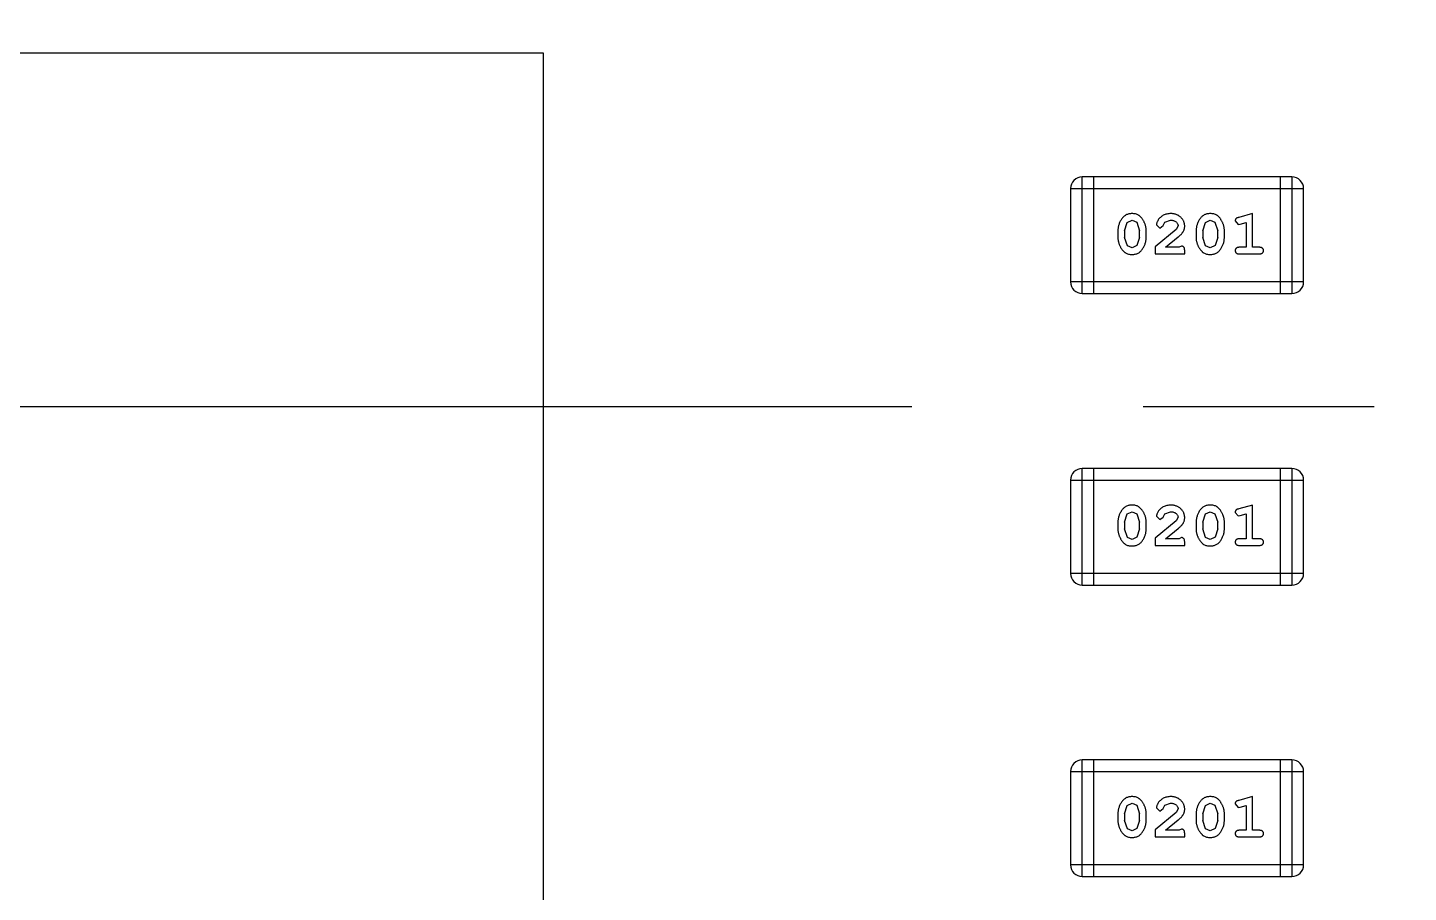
# Model space of a CAD drawing. Header units: inches. Extents: x 398 to 599, y 40 to 151.
# Drawn here: x 557.085 to 560.697, y 91.655 to 93.915 of the extents above; entities that cross this region are included whole.
import ezdxf

# ---------------------------------------------------------------- set-up
doc = ezdxf.new("R2010")
doc.units = ezdxf.units.IN
doc.header["$LTSCALE"] = 1.21
doc.header["$MEASUREMENT"] = 0
doc.linetypes.add('CENTER', pattern=[2, 1.25, -0.25, 0.25, -0.25])
doc.layers.get('0').update_dxf_attribs({"linetype": 'CONTINUOUS'})

msp = doc.modelspace()

# ---------------------------------------------------------------- linework, layer by layer
at = {"color": 7, "linetype": 'Continuous'}
for p, q in [((558.4351, 93.8483), (554.4351, 93.8483)), ((558.4351, 89.8483), (558.4351, 93.8483)), ((559.8439, 93.22), (559.8439, 93.5248)), ((560.3925, 93.5248), (559.8439, 93.5248)), ((559.8743, 93.22), (559.8743, 93.5248)), ((560.362, 93.5248), (560.362, 93.22)), ((560.3925, 93.5248), (560.3925, 93.22)), ((559.8134, 93.4943), (559.8134, 93.2505)), ((559.8134, 93.4943), (560.423, 93.4943)), ((560.423, 93.2505), (560.423, 93.4943)), ((559.9546, 93.3841), (559.9618, 93.4059)), ((559.9618, 93.4059), (559.9742, 93.4117)), ((559.9742, 93.4117), (559.9863, 93.4064)), ((559.9863, 93.4064), (559.9939, 93.3841)), ((560.038, 93.3997), (560.0468, 93.3913)), ((560.0468, 93.3913), (560.0553, 93.3978)), ((560.0553, 93.3978), (560.0602, 93.4063)), ((560.0602, 93.4063), (560.0751, 93.4117)), ((560.0946, 93.3972), (560.0898, 93.3875)), ((560.1591, 93.3841), (560.1663, 93.4059)), ((560.1663, 93.4059), (560.1787, 93.4117)), ((560.1787, 93.4117), (560.1908, 93.4064)), ((560.1908, 93.4064), (560.1984, 93.3841)), ((560.244, 93.41), (560.2519, 93.4007)), ((560.2519, 93.4007), (560.2573, 93.4017)), ((560.2897, 93.429), (560.2531, 93.4191)), ((560.2573, 93.4017), (560.2724, 93.4059)), ((560.2724, 93.4059), (560.2724, 93.3409)), ((560.2897, 93.3409), (560.2897, 93.429)), ((559.9373, 93.3844), (559.9373, 93.3667)), ((559.9546, 93.3841), (559.9546, 93.3669)), ((559.9622, 93.3446), (559.9546, 93.3669)), ((559.9939, 93.3669), (559.9867, 93.3452)), ((559.9939, 93.3669), (559.9939, 93.3841)), ((560.0112, 93.3667), (560.0112, 93.3844)), ((560.0898, 93.3875), (560.0348, 93.3425)), ((560.0615, 93.3409), (560.0951, 93.368)), ((560.1418, 93.3844), (560.1418, 93.3667)), ((560.1591, 93.3841), (560.1591, 93.3669)), ((560.1667, 93.3446), (560.1591, 93.3669)), ((560.1984, 93.3669), (560.1912, 93.3452)), ((560.1984, 93.3669), (560.1984, 93.3841)), ((560.2157, 93.3667), (560.2157, 93.3844)), ((559.9744, 93.3393), (559.9622, 93.3446)), ((559.9867, 93.3452), (559.9744, 93.3393)), ((560.0348, 93.3425), (560.0348, 93.3236)), ((560.0348, 93.3236), (560.1119, 93.3236)), ((560.0977, 93.3409), (560.0615, 93.3409)), ((560.1032, 93.3441), (560.0977, 93.3409)), ((560.1119, 93.3236), (560.1119, 93.3315)), ((560.1789, 93.3393), (560.1667, 93.3446)), ((560.1912, 93.3452), (560.1789, 93.3393)), ((560.2724, 93.3409), (560.255, 93.3409)), ((560.255, 93.3236), (560.307, 93.3236)), ((560.307, 93.3409), (560.2897, 93.3409)), ((560.423, 93.2505), (559.8134, 93.2505)), ((559.8439, 93.22), (560.3925, 93.22)), ((559.8439, 92.458), (559.8439, 92.7628)), ((560.3925, 92.7628), (559.8439, 92.7628)), ((559.8743, 92.458), (559.8743, 92.7628)), ((560.362, 92.7628), (560.362, 92.458)), ((560.3925, 92.7628), (560.3925, 92.458)), ((559.8134, 92.7323), (559.8134, 92.4885)), ((559.8134, 92.7323), (560.423, 92.7323)), ((560.423, 92.4885), (560.423, 92.7323)), ((559.9546, 92.6221), (559.9618, 92.6439)), ((559.9618, 92.6439), (559.9742, 92.6497)), ((559.9742, 92.6497), (559.9863, 92.6444)), ((559.9863, 92.6444), (559.9939, 92.6221)), ((560.038, 92.6377), (560.0468, 92.6293)), ((560.0468, 92.6293), (560.0553, 92.6358)), ((560.0553, 92.6358), (560.0602, 92.6443)), ((560.0602, 92.6443), (560.0751, 92.6497)), ((560.1591, 92.6221), (560.1663, 92.6439)), ((560.1663, 92.6439), (560.1787, 92.6497)), ((560.1787, 92.6497), (560.1908, 92.6444)), ((560.1908, 92.6444), (560.1984, 92.6221)), ((560.244, 92.648), (560.2519, 92.6387)), ((560.2519, 92.6387), (560.2573, 92.6397)), ((560.2897, 92.667), (560.2531, 92.6571)), ((560.2573, 92.6397), (560.2724, 92.6439)), ((560.2724, 92.6439), (560.2724, 92.5789)), ((560.2897, 92.5789), (560.2897, 92.667)), ((559.9373, 92.6224), (559.9373, 92.6047)), ((559.9546, 92.6221), (559.9546, 92.6049)), ((559.9622, 92.5826), (559.9546, 92.6049)), ((559.9939, 92.6049), (559.9867, 92.5832)), ((559.9939, 92.6049), (559.9939, 92.6221)), ((560.0112, 92.6047), (560.0112, 92.6224)), ((560.0898, 92.6255), (560.0348, 92.5805)), ((560.0615, 92.5789), (560.0951, 92.606)), ((560.0946, 92.6352), (560.0898, 92.6255)), ((560.1418, 92.6224), (560.1418, 92.6047)), ((560.1591, 92.6221), (560.1591, 92.6049)), ((560.1667, 92.5826), (560.1591, 92.6049)), ((560.1984, 92.6049), (560.1912, 92.5832)), ((560.1984, 92.6049), (560.1984, 92.6221)), ((560.2157, 92.6047), (560.2157, 92.6224)), ((559.9744, 92.5774), (559.9622, 92.5826)), ((559.9867, 92.5832), (559.9744, 92.5774)), ((560.0348, 92.5805), (560.0348, 92.5616)), ((560.0977, 92.5789), (560.0615, 92.5789)), ((560.1032, 92.5821), (560.0977, 92.5789)), ((560.1119, 92.5616), (560.1119, 92.5695)), ((560.1789, 92.5774), (560.1667, 92.5826)), ((560.1912, 92.5832), (560.1789, 92.5774)), ((560.2724, 92.5789), (560.255, 92.5789)), ((560.307, 92.5789), (560.2897, 92.5789)), ((560.0348, 92.5616), (560.1119, 92.5616)), ((560.255, 92.5616), (560.307, 92.5616)), ((560.423, 92.4885), (559.8134, 92.4885)), ((559.8439, 92.458), (560.3925, 92.458)), ((559.8439, 91.696), (559.8439, 92.0008)), ((560.3925, 92.0008), (559.8439, 92.0008)), ((559.8743, 91.696), (559.8743, 92.0008)), ((560.362, 92.0008), (560.362, 91.696)), ((560.3925, 92.0008), (560.3925, 91.696)), ((559.8134, 91.9703), (559.8134, 91.7265)), ((559.8134, 91.9703), (560.423, 91.9703)), ((560.423, 91.7265), (560.423, 91.9703)), ((559.9546, 91.8601), (559.9618, 91.8819)), ((559.9618, 91.8819), (559.9742, 91.8877)), ((559.9742, 91.8877), (559.9863, 91.8824)), ((559.9863, 91.8824), (559.9939, 91.8601)), ((560.0553, 91.8738), (560.0602, 91.8823)), ((560.0602, 91.8823), (560.0751, 91.8877)), ((560.1591, 91.8601), (560.1663, 91.8819)), ((560.1663, 91.8819), (560.1787, 91.8877)), ((560.1787, 91.8877), (560.1908, 91.8824)), ((560.1908, 91.8824), (560.1984, 91.8601)), ((560.244, 91.886), (560.2519, 91.8767)), ((560.2519, 91.8767), (560.2573, 91.8777)), ((560.2897, 91.905), (560.2531, 91.8951)), ((560.2573, 91.8777), (560.2724, 91.8819)), ((560.2724, 91.8819), (560.2724, 91.8169)), ((560.2897, 91.8169), (560.2897, 91.905)), ((559.9373, 91.8604), (559.9373, 91.8427)), ((559.9546, 91.8601), (559.9546, 91.8429)), ((559.9622, 91.8206), (559.9546, 91.8429)), ((559.9939, 91.8429), (559.9867, 91.8212)), ((559.9939, 91.8429), (559.9939, 91.8601)), ((560.0112, 91.8427), (560.0112, 91.8604)), ((560.0898, 91.8635), (560.0348, 91.8185)), ((560.038, 91.8757), (560.0468, 91.8673)), ((560.0468, 91.8673), (560.0553, 91.8738)), ((560.0615, 91.8169), (560.0951, 91.844)), ((560.0946, 91.8732), (560.0898, 91.8635)), ((560.1418, 91.8604), (560.1418, 91.8427)), ((560.1591, 91.8601), (560.1591, 91.8429)), ((560.1667, 91.8206), (560.1591, 91.8429)), ((560.1984, 91.8429), (560.1912, 91.8212)), ((560.1984, 91.8429), (560.1984, 91.8601)), ((560.2157, 91.8427), (560.2157, 91.8604)), ((559.9744, 91.8154), (559.9622, 91.8206)), ((559.9867, 91.8212), (559.9744, 91.8154)), ((560.0348, 91.8185), (560.0348, 91.7996)), ((560.0977, 91.8169), (560.0615, 91.8169)), ((560.1032, 91.8201), (560.0977, 91.8169)), ((560.1119, 91.7996), (560.1119, 91.8075)), ((560.1789, 91.8154), (560.1667, 91.8206)), ((560.1912, 91.8212), (560.1789, 91.8154)), ((560.2724, 91.8169), (560.255, 91.8169)), ((560.307, 91.8169), (560.2897, 91.8169)), ((560.0348, 91.7996), (560.1119, 91.7996)), ((560.255, 91.7996), (560.307, 91.7996)), ((560.423, 91.7265), (559.8134, 91.7265)), ((559.8439, 91.696), (560.3925, 91.696))]:
    msp.add_line(p, q, dxfattribs=at)
at = {"color": 4, "linetype": 'CENTER', "ltscale": 2}
msp.add_line((527.3329, 92.925), (580.1703, 92.925), dxfattribs=at)
at = {"color": 7, "linetype": 'Continuous'}
for centre, radius, start, end in [((553.751, 92.925), 23, 281.22586, 258.77532), ((553.751, 92.925), 22.75, 294.44334, 241.13427), ((559.8439, 93.4943), 0.0305, 90, 180), ((560.3925, 93.4943), 0.0305, 0, 90), ((559.8439, 93.2505), 0.0305, 180, 270), ((560.3925, 93.2505), 0.0305, 270, 0), ((559.8439, 92.7323), 0.0305, 90, 180), ((560.3925, 92.7323), 0.0305, 0, 90), ((559.8439, 92.4885), 0.0305, 180, 270), ((560.3925, 92.4885), 0.0305, 270, 0), ((559.8439, 91.9703), 0.0305, 90, 180), ((560.3925, 91.9703), 0.0305, 0, 90), ((559.8439, 91.7265), 0.0305, 180, 270), ((560.3925, 91.7265), 0.0305, 270, 0)]:
    msp.add_arc(centre, radius, start, end, dxfattribs=at)
for points, knots in [([(559.9741, 93.429), (559.9726, 93.429), (559.9698, 93.4289), (559.9657, 93.4282), (559.9619, 93.4271), (559.9583, 93.4255), (559.955, 93.4234), (559.952, 93.4209), (559.9492, 93.4179), (559.9467, 93.4146), (559.9445, 93.411), (559.9426, 93.4073), (559.9409, 93.4036), (559.9396, 93.3998), (559.9385, 93.396), (559.9378, 93.3922), (559.9374, 93.3883), (559.9373, 93.3857), (559.9373, 93.3844)], [0, 0, 0, 0, 0.06692, 0.130834, 0.19258, 0.252759, 0.312631, 0.373411, 0.436359, 0.501894, 0.568244, 0.632472, 0.69556, 0.757163, 0.818592, 0.878885, 0.939235, 1, 1, 1, 1]), ([(560.0112, 93.3844), (560.0112, 93.3855), (560.0111, 93.3876), (560.0109, 93.3908), (560.0103, 93.3939), (560.0097, 93.3971), (560.0087, 93.4001), (560.0076, 93.4031), (560.0063, 93.4061), (560.0048, 93.409), (560.0032, 93.4117), (560.0016, 93.4142), (559.9999, 93.4166), (559.9983, 93.4187), (559.9966, 93.4205), (559.9949, 93.4222), (559.9931, 93.4236), (559.9907, 93.4252), (559.9876, 93.4268), (559.9834, 93.4281), (559.9789, 93.4289), (559.9757, 93.429), (559.9741, 93.429)], [0, 0, 0, 0, 0.049855, 0.099516, 0.148482, 0.19758, 0.246804, 0.296268, 0.346517, 0.397047, 0.446826, 0.49336, 0.537801, 0.579207, 0.617974, 0.654833, 0.689171, 0.722088, 0.786392, 0.853518, 0.924186, 1, 1, 1, 1]), ([(560.0752, 93.429), (560.0735, 93.429), (560.0702, 93.4288), (560.0652, 93.428), (560.0605, 93.4266), (560.056, 93.4246), (560.0518, 93.4221), (560.0482, 93.4193), (560.045, 93.416), (560.0425, 93.4124), (560.0406, 93.4089), (560.0391, 93.4056), (560.0382, 93.4025), (560.038, 93.4006), (560.038, 93.3997)], [0, 0, 0, 0, 0.098286, 0.193983, 0.289056, 0.384352, 0.477435, 0.566197, 0.652355, 0.737986, 0.818188, 0.887401, 0.94802, 1, 1, 1, 1]), ([(560.0751, 93.4117), (560.0765, 93.4117), (560.0792, 93.4116), (560.083, 93.4107), (560.0864, 93.4094), (560.0893, 93.4074), (560.0916, 93.4052), (560.0933, 93.4027), (560.0944, 93.4), (560.0945, 93.3981), (560.0946, 93.3972)], [0, 0, 0, 0, 0.156344, 0.299348, 0.4327, 0.561, 0.682299, 0.791883, 0.89611, 1, 1, 1, 1]), ([(560.1119, 93.3963), (560.1119, 93.3974), (560.1118, 93.3996), (560.1113, 93.4028), (560.1105, 93.4059), (560.1094, 93.4089), (560.1079, 93.4117), (560.1061, 93.4145), (560.104, 93.417), (560.1016, 93.4195), (560.099, 93.4217), (560.0961, 93.4237), (560.0931, 93.4253), (560.0899, 93.4267), (560.0865, 93.4277), (560.0829, 93.4285), (560.0791, 93.4289), (560.0765, 93.429), (560.0752, 93.429)], [0, 0, 0, 0, 0.060981, 0.120256, 0.178148, 0.236115, 0.293993, 0.352864, 0.413358, 0.476056, 0.539296, 0.602396, 0.665116, 0.728325, 0.792919, 0.859317, 0.928302, 1, 1, 1, 1]), ([(560.0951, 93.368), (560.096, 93.3687), (560.0977, 93.3702), (560.1001, 93.3724), (560.1022, 93.3746), (560.1041, 93.3765), (560.1057, 93.3784), (560.107, 93.3802), (560.1081, 93.3818), (560.1093, 93.3839), (560.1103, 93.3864), (560.1112, 93.3896), (560.1118, 93.3929), (560.1119, 93.3951), (560.1119, 93.3963)], [0, 0, 0, 0, 0.103002, 0.197728, 0.285279, 0.365235, 0.437224, 0.502446, 0.560545, 0.611446, 0.707576, 0.80349, 0.900532, 1, 1, 1, 1]), ([(560.1786, 93.429), (560.1771, 93.429), (560.1743, 93.4289), (560.1702, 93.4282), (560.1664, 93.4271), (560.1628, 93.4255), (560.1595, 93.4234), (560.1565, 93.4209), (560.1537, 93.4179), (560.1512, 93.4146), (560.149, 93.411), (560.1471, 93.4073), (560.1455, 93.4036), (560.1441, 93.3998), (560.1431, 93.396), (560.1423, 93.3922), (560.1419, 93.3883), (560.1418, 93.3857), (560.1418, 93.3844)], [0, 0, 0, 0, 0.06692, 0.130834, 0.19258, 0.252759, 0.312631, 0.373411, 0.436359, 0.501894, 0.568244, 0.632472, 0.69556, 0.757163, 0.818592, 0.878885, 0.939235, 1, 1, 1, 1]), ([(560.2157, 93.3844), (560.2157, 93.3855), (560.2157, 93.3876), (560.2154, 93.3908), (560.2148, 93.3939), (560.2142, 93.3971), (560.2132, 93.4001), (560.2121, 93.4031), (560.2108, 93.4061), (560.2093, 93.409), (560.2077, 93.4117), (560.2061, 93.4142), (560.2044, 93.4166), (560.2028, 93.4187), (560.2011, 93.4205), (560.1994, 93.4222), (560.1976, 93.4236), (560.1953, 93.4252), (560.1921, 93.4268), (560.1879, 93.4281), (560.1834, 93.4289), (560.1802, 93.429), (560.1786, 93.429)], [0, 0, 0, 0, 0.049855, 0.099516, 0.148482, 0.19758, 0.246804, 0.296268, 0.346517, 0.397047, 0.446826, 0.49336, 0.537801, 0.579207, 0.617974, 0.654833, 0.689171, 0.722088, 0.786392, 0.853518, 0.924186, 1, 1, 1, 1]), ([(560.2531, 93.4191), (560.2522, 93.4189), (560.2507, 93.4184), (560.2486, 93.4176), (560.247, 93.4167), (560.2458, 93.4156), (560.245, 93.4144), (560.2444, 93.4131), (560.2441, 93.4116), (560.244, 93.4105), (560.244, 93.41)], [0, 0, 0, 0, 0.187321, 0.344927, 0.475328, 0.579604, 0.674244, 0.773631, 0.882025, 1, 1, 1, 1]), ([(559.9373, 93.3667), (559.9373, 93.3656), (559.9373, 93.3635), (559.9376, 93.3603), (559.9381, 93.3572), (559.9388, 93.3541), (559.9397, 93.351), (559.9408, 93.348), (559.9421, 93.3451), (559.9436, 93.3422), (559.9451, 93.3394), (559.9468, 93.3369), (559.9484, 93.3346), (559.95, 93.3325), (559.9517, 93.3306), (559.9534, 93.3289), (559.9552, 93.3275), (559.9575, 93.3259), (559.9607, 93.3243), (559.9649, 93.323), (559.9695, 93.3222), (559.9727, 93.3221), (559.9743, 93.322)], [0, 0, 0, 0, 0.049886, 0.09882, 0.148132, 0.19689, 0.246038, 0.295176, 0.345305, 0.395692, 0.445312, 0.491875, 0.535813, 0.577009, 0.616081, 0.652689, 0.687585, 0.720206, 0.785062, 0.85223, 0.923759, 1, 1, 1, 1]), ([(559.9743, 93.322), (559.9758, 93.3221), (559.9786, 93.3222), (559.9827, 93.3229), (559.9865, 93.324), (559.9901, 93.3256), (559.9934, 93.3276), (559.9964, 93.3301), (559.9993, 93.3331), (560.0017, 93.3365), (560.0039, 93.3401), (560.0059, 93.3437), (560.0075, 93.3474), (560.0089, 93.3512), (560.0099, 93.355), (560.0107, 93.3589), (560.0111, 93.3627), (560.0112, 93.3654), (560.0112, 93.3667)], [0, 0, 0, 0, 0.067217, 0.131051, 0.19272, 0.252824, 0.312745, 0.373449, 0.436041, 0.501494, 0.567761, 0.632087, 0.695096, 0.757109, 0.817993, 0.878657, 0.939311, 1, 1, 1, 1]), ([(560.1418, 93.3667), (560.1418, 93.3656), (560.1418, 93.3635), (560.1421, 93.3603), (560.1426, 93.3572), (560.1433, 93.3541), (560.1442, 93.351), (560.1453, 93.348), (560.1466, 93.3451), (560.1481, 93.3422), (560.1496, 93.3394), (560.1513, 93.3369), (560.1529, 93.3346), (560.1546, 93.3325), (560.1563, 93.3306), (560.158, 93.3289), (560.1597, 93.3275), (560.1621, 93.3259), (560.1652, 93.3243), (560.1694, 93.323), (560.174, 93.3222), (560.1772, 93.3221), (560.1788, 93.322)], [0, 0, 0, 0, 0.049886, 0.09882, 0.148132, 0.19689, 0.246038, 0.295176, 0.345305, 0.395692, 0.445312, 0.491875, 0.535813, 0.577009, 0.616081, 0.652689, 0.687585, 0.720206, 0.785062, 0.85223, 0.923759, 1, 1, 1, 1]), ([(560.1788, 93.322), (560.1803, 93.3221), (560.1831, 93.3222), (560.1872, 93.3229), (560.191, 93.324), (560.1946, 93.3256), (560.1979, 93.3276), (560.201, 93.3301), (560.2038, 93.3331), (560.2062, 93.3365), (560.2084, 93.3401), (560.2104, 93.3437), (560.212, 93.3474), (560.2134, 93.3512), (560.2144, 93.355), (560.2152, 93.3589), (560.2156, 93.3627), (560.2157, 93.3654), (560.2157, 93.3667)], [0, 0, 0, 0, 0.067217, 0.131051, 0.19272, 0.252824, 0.312745, 0.373449, 0.436041, 0.501494, 0.567761, 0.632087, 0.695096, 0.757109, 0.817993, 0.878657, 0.939311, 1, 1, 1, 1]), ([(560.1119, 93.3315), (560.1119, 93.3326), (560.1118, 93.3345), (560.1114, 93.3372), (560.1107, 93.3395), (560.1097, 93.3412), (560.1083, 93.3425), (560.1068, 93.3434), (560.1051, 93.344), (560.1039, 93.344), (560.1032, 93.3441)], [0, 0, 0, 0, 0.1844, 0.34094, 0.473574, 0.586824, 0.690029, 0.789175, 0.890445, 1, 1, 1, 1]), ([(560.255, 93.3409), (560.2542, 93.3409), (560.2525, 93.3409), (560.2501, 93.3404), (560.2482, 93.3396), (560.2466, 93.3386), (560.2455, 93.3372), (560.2446, 93.3357), (560.2441, 93.3341), (560.2441, 93.3329), (560.244, 93.3323)], [0, 0, 0, 0, 0.169102, 0.317658, 0.446239, 0.563118, 0.671828, 0.776546, 0.884858, 1, 1, 1, 1]), ([(560.244, 93.3323), (560.2441, 93.3317), (560.2441, 93.3305), (560.2446, 93.3288), (560.2455, 93.3273), (560.2466, 93.3259), (560.2482, 93.3249), (560.2501, 93.3241), (560.2525, 93.3237), (560.2542, 93.3236), (560.255, 93.3236)], [0, 0, 0, 0, 0.115051, 0.223278, 0.329269, 0.437893, 0.554681, 0.682591, 0.83103, 1, 1, 1, 1]), ([(560.318, 93.3323), (560.3179, 93.3329), (560.3179, 93.3341), (560.3174, 93.3357), (560.3165, 93.3372), (560.3154, 93.3386), (560.3138, 93.3396), (560.3119, 93.3404), (560.3095, 93.3409), (560.3079, 93.3409), (560.307, 93.3409)], [0, 0, 0, 0, 0.11517, 0.223509, 0.328254, 0.438012, 0.553651, 0.682263, 0.830856, 1, 1, 1, 1]), ([(560.307, 93.3236), (560.3079, 93.3236), (560.3095, 93.3237), (560.3119, 93.3242), (560.3138, 93.3249), (560.3154, 93.326), (560.3165, 93.3273), (560.3174, 93.3288), (560.3179, 93.3305), (560.3179, 93.3317), (560.318, 93.3323)], [0, 0, 0, 0, 0.169012, 0.317488, 0.445429, 0.560977, 0.67065, 0.776666, 0.88492, 1, 1, 1, 1]), ([(559.9741, 92.667), (559.9726, 92.667), (559.9698, 92.6669), (559.9657, 92.6662), (559.9619, 92.6651), (559.9583, 92.6635), (559.955, 92.6614), (559.952, 92.6589), (559.9492, 92.656), (559.9467, 92.6526), (559.9445, 92.649), (559.9426, 92.6453), (559.9409, 92.6416), (559.9396, 92.6378), (559.9385, 92.634), (559.9378, 92.6302), (559.9374, 92.6263), (559.9373, 92.6237), (559.9373, 92.6224)], [0, 0, 0, 0, 0.06692, 0.130834, 0.19258, 0.252759, 0.312631, 0.373411, 0.436359, 0.501894, 0.568244, 0.632472, 0.69556, 0.757163, 0.818592, 0.878885, 0.939235, 1, 1, 1, 1]), ([(560.0112, 92.6224), (560.0112, 92.6235), (560.0111, 92.6256), (560.0109, 92.6288), (560.0103, 92.632), (560.0097, 92.6351), (560.0087, 92.6381), (560.0076, 92.6411), (560.0063, 92.6441), (560.0048, 92.647), (560.0032, 92.6497), (560.0016, 92.6523), (559.9999, 92.6546), (559.9983, 92.6567), (559.9966, 92.6585), (559.9949, 92.6602), (559.9931, 92.6616), (559.9907, 92.6632), (559.9876, 92.6648), (559.9834, 92.6661), (559.9789, 92.6669), (559.9757, 92.667), (559.9741, 92.667)], [0, 0, 0, 0, 0.049855, 0.099516, 0.148482, 0.19758, 0.246804, 0.296268, 0.346517, 0.397047, 0.446826, 0.49336, 0.537801, 0.579207, 0.617974, 0.654833, 0.689171, 0.722088, 0.786392, 0.853518, 0.924186, 1, 1, 1, 1]), ([(560.0752, 92.667), (560.0735, 92.667), (560.0702, 92.6668), (560.0652, 92.666), (560.0605, 92.6646), (560.056, 92.6626), (560.0518, 92.6602), (560.0482, 92.6573), (560.045, 92.654), (560.0425, 92.6505), (560.0406, 92.6469), (560.0391, 92.6436), (560.0382, 92.6405), (560.038, 92.6386), (560.038, 92.6377)], [0, 0, 0, 0, 0.098286, 0.193983, 0.289056, 0.384352, 0.477435, 0.566197, 0.652355, 0.737986, 0.818188, 0.887401, 0.94802, 1, 1, 1, 1]), ([(560.0751, 92.6497), (560.0765, 92.6497), (560.0792, 92.6496), (560.083, 92.6487), (560.0864, 92.6474), (560.0893, 92.6454), (560.0916, 92.6432), (560.0933, 92.6407), (560.0944, 92.638), (560.0945, 92.6361), (560.0946, 92.6352)], [0, 0, 0, 0, 0.156344, 0.299348, 0.4327, 0.561, 0.682299, 0.791883, 0.89611, 1, 1, 1, 1]), ([(560.1119, 92.6343), (560.1119, 92.6354), (560.1118, 92.6376), (560.1113, 92.6408), (560.1105, 92.6439), (560.1094, 92.6469), (560.1079, 92.6497), (560.1061, 92.6525), (560.104, 92.655), (560.1016, 92.6575), (560.099, 92.6597), (560.0961, 92.6617), (560.0931, 92.6633), (560.0899, 92.6647), (560.0865, 92.6657), (560.0829, 92.6665), (560.0791, 92.6669), (560.0765, 92.667), (560.0752, 92.667)], [0, 0, 0, 0, 0.060981, 0.120256, 0.178148, 0.236115, 0.293993, 0.352864, 0.413358, 0.476056, 0.539296, 0.602396, 0.665116, 0.728325, 0.792919, 0.859317, 0.928302, 1, 1, 1, 1]), ([(560.1786, 92.667), (560.1771, 92.667), (560.1743, 92.6669), (560.1702, 92.6662), (560.1664, 92.6651), (560.1628, 92.6635), (560.1595, 92.6614), (560.1565, 92.6589), (560.1537, 92.656), (560.1512, 92.6526), (560.149, 92.649), (560.1471, 92.6453), (560.1455, 92.6416), (560.1441, 92.6378), (560.1431, 92.634), (560.1423, 92.6302), (560.1419, 92.6263), (560.1418, 92.6237), (560.1418, 92.6224)], [0, 0, 0, 0, 0.06692, 0.130834, 0.19258, 0.252759, 0.312631, 0.373411, 0.436359, 0.501894, 0.568244, 0.632472, 0.69556, 0.757163, 0.818592, 0.878885, 0.939235, 1, 1, 1, 1]), ([(560.2157, 92.6224), (560.2157, 92.6235), (560.2157, 92.6256), (560.2154, 92.6288), (560.2148, 92.632), (560.2142, 92.6351), (560.2132, 92.6381), (560.2121, 92.6411), (560.2108, 92.6441), (560.2093, 92.647), (560.2077, 92.6497), (560.2061, 92.6523), (560.2044, 92.6546), (560.2028, 92.6567), (560.2011, 92.6585), (560.1994, 92.6602), (560.1976, 92.6616), (560.1953, 92.6632), (560.1921, 92.6648), (560.1879, 92.6661), (560.1834, 92.6669), (560.1802, 92.667), (560.1786, 92.667)], [0, 0, 0, 0, 0.049855, 0.099516, 0.148482, 0.19758, 0.246804, 0.296268, 0.346517, 0.397047, 0.446826, 0.49336, 0.537801, 0.579207, 0.617974, 0.654833, 0.689171, 0.722088, 0.786392, 0.853518, 0.924186, 1, 1, 1, 1]), ([(560.2531, 92.6571), (560.2522, 92.6569), (560.2507, 92.6564), (560.2486, 92.6556), (560.247, 92.6547), (560.2458, 92.6536), (560.245, 92.6525), (560.2444, 92.6511), (560.2441, 92.6496), (560.244, 92.6485), (560.244, 92.648)], [0, 0, 0, 0, 0.187321, 0.344927, 0.475328, 0.579604, 0.674244, 0.773631, 0.882025, 1, 1, 1, 1]), ([(559.9373, 92.6047), (559.9373, 92.6036), (559.9373, 92.6015), (559.9376, 92.5983), (559.9381, 92.5952), (559.9388, 92.5921), (559.9397, 92.589), (559.9408, 92.586), (559.9421, 92.5831), (559.9436, 92.5802), (559.9451, 92.5774), (559.9468, 92.5749), (559.9484, 92.5726), (559.95, 92.5705), (559.9517, 92.5686), (559.9534, 92.567), (559.9552, 92.5655), (559.9575, 92.5639), (559.9607, 92.5623), (559.9649, 92.561), (559.9695, 92.5602), (559.9727, 92.5601), (559.9743, 92.5601)], [0, 0, 0, 0, 0.049886, 0.09882, 0.148132, 0.19689, 0.246038, 0.295176, 0.345305, 0.395692, 0.445312, 0.491875, 0.535813, 0.577009, 0.616081, 0.652689, 0.687585, 0.720206, 0.785062, 0.85223, 0.923759, 1, 1, 1, 1]), ([(559.9743, 92.5601), (559.9758, 92.5601), (559.9786, 92.5602), (559.9827, 92.5609), (559.9865, 92.562), (559.9901, 92.5636), (559.9934, 92.5656), (559.9964, 92.5681), (559.9993, 92.5711), (560.0017, 92.5745), (560.0039, 92.5781), (560.0059, 92.5817), (560.0075, 92.5855), (560.0089, 92.5892), (560.0099, 92.593), (560.0107, 92.5969), (560.0111, 92.6008), (560.0112, 92.6034), (560.0112, 92.6047)], [0, 0, 0, 0, 0.067217, 0.131051, 0.19272, 0.252824, 0.312745, 0.373449, 0.436041, 0.501494, 0.567761, 0.632087, 0.695096, 0.757109, 0.817993, 0.878657, 0.939311, 1, 1, 1, 1]), ([(560.0951, 92.606), (560.096, 92.6067), (560.0977, 92.6082), (560.1001, 92.6104), (560.1022, 92.6126), (560.1041, 92.6145), (560.1057, 92.6164), (560.107, 92.6182), (560.1081, 92.6198), (560.1093, 92.6219), (560.1103, 92.6244), (560.1112, 92.6276), (560.1118, 92.6309), (560.1119, 92.6331), (560.1119, 92.6343)], [0, 0, 0, 0, 0.103002, 0.197728, 0.285279, 0.365235, 0.437224, 0.502446, 0.560545, 0.611446, 0.707576, 0.80349, 0.900532, 1, 1, 1, 1]), ([(560.1418, 92.6047), (560.1418, 92.6036), (560.1418, 92.6015), (560.1421, 92.5983), (560.1426, 92.5952), (560.1433, 92.5921), (560.1442, 92.589), (560.1453, 92.586), (560.1466, 92.5831), (560.1481, 92.5802), (560.1496, 92.5774), (560.1513, 92.5749), (560.1529, 92.5726), (560.1546, 92.5705), (560.1563, 92.5686), (560.158, 92.567), (560.1597, 92.5655), (560.1621, 92.5639), (560.1652, 92.5623), (560.1694, 92.561), (560.174, 92.5602), (560.1772, 92.5601), (560.1788, 92.5601)], [0, 0, 0, 0, 0.049886, 0.09882, 0.148132, 0.19689, 0.246038, 0.295176, 0.345305, 0.395692, 0.445312, 0.491875, 0.535813, 0.577009, 0.616081, 0.652689, 0.687585, 0.720206, 0.785062, 0.85223, 0.923759, 1, 1, 1, 1]), ([(560.1788, 92.5601), (560.1803, 92.5601), (560.1831, 92.5602), (560.1872, 92.5609), (560.191, 92.562), (560.1946, 92.5636), (560.1979, 92.5656), (560.201, 92.5681), (560.2038, 92.5711), (560.2062, 92.5745), (560.2084, 92.5781), (560.2104, 92.5817), (560.212, 92.5855), (560.2134, 92.5892), (560.2144, 92.593), (560.2152, 92.5969), (560.2156, 92.6008), (560.2157, 92.6034), (560.2157, 92.6047)], [0, 0, 0, 0, 0.067217, 0.131051, 0.19272, 0.252824, 0.312745, 0.373449, 0.436041, 0.501494, 0.567761, 0.632087, 0.695096, 0.757109, 0.817993, 0.878657, 0.939311, 1, 1, 1, 1]), ([(560.1119, 92.5695), (560.1119, 92.5706), (560.1118, 92.5725), (560.1114, 92.5752), (560.1107, 92.5775), (560.1097, 92.5792), (560.1083, 92.5805), (560.1068, 92.5814), (560.1051, 92.582), (560.1039, 92.582), (560.1032, 92.5821)], [0, 0, 0, 0, 0.1844, 0.34094, 0.473574, 0.586824, 0.690029, 0.789175, 0.890445, 1, 1, 1, 1]), ([(560.255, 92.5789), (560.2542, 92.5789), (560.2525, 92.5789), (560.2501, 92.5784), (560.2482, 92.5776), (560.2466, 92.5766), (560.2455, 92.5752), (560.2446, 92.5738), (560.2441, 92.5721), (560.2441, 92.5709), (560.244, 92.5703)], [0, 0, 0, 0, 0.169102, 0.317658, 0.446239, 0.563118, 0.671828, 0.776546, 0.884858, 1, 1, 1, 1]), ([(560.244, 92.5703), (560.2441, 92.5697), (560.2441, 92.5685), (560.2446, 92.5668), (560.2455, 92.5653), (560.2466, 92.5639), (560.2482, 92.5629), (560.2501, 92.5622), (560.2525, 92.5617), (560.2542, 92.5616), (560.255, 92.5616)], [0, 0, 0, 0, 0.115051, 0.223278, 0.329269, 0.437893, 0.554681, 0.682591, 0.83103, 1, 1, 1, 1]), ([(560.318, 92.5703), (560.3179, 92.5709), (560.3179, 92.5721), (560.3174, 92.5738), (560.3165, 92.5752), (560.3154, 92.5766), (560.3138, 92.5777), (560.3119, 92.5784), (560.3095, 92.5789), (560.3079, 92.5789), (560.307, 92.5789)], [0, 0, 0, 0, 0.11517, 0.223509, 0.328254, 0.438012, 0.553651, 0.682263, 0.830856, 1, 1, 1, 1]), ([(560.307, 92.5616), (560.3079, 92.5616), (560.3095, 92.5617), (560.3119, 92.5622), (560.3138, 92.5629), (560.3154, 92.564), (560.3165, 92.5653), (560.3174, 92.5668), (560.3179, 92.5685), (560.3179, 92.5697), (560.318, 92.5703)], [0, 0, 0, 0, 0.169012, 0.317488, 0.445429, 0.560977, 0.67065, 0.776666, 0.88492, 1, 1, 1, 1]), ([(559.9741, 91.905), (559.9726, 91.905), (559.9698, 91.9049), (559.9657, 91.9042), (559.9619, 91.9031), (559.9583, 91.9015), (559.955, 91.8994), (559.952, 91.8969), (559.9492, 91.894), (559.9467, 91.8906), (559.9445, 91.887), (559.9426, 91.8833), (559.9409, 91.8796), (559.9396, 91.8758), (559.9385, 91.872), (559.9378, 91.8682), (559.9374, 91.8643), (559.9373, 91.8617), (559.9373, 91.8604)], [0, 0, 0, 0, 0.06692, 0.130834, 0.19258, 0.252759, 0.312631, 0.373411, 0.436359, 0.501894, 0.568244, 0.632472, 0.69556, 0.757163, 0.818592, 0.878885, 0.939235, 1, 1, 1, 1]), ([(560.0112, 91.8604), (560.0112, 91.8615), (560.0111, 91.8636), (560.0109, 91.8668), (560.0103, 91.87), (560.0097, 91.8731), (560.0087, 91.8761), (560.0076, 91.8791), (560.0063, 91.8821), (560.0048, 91.885), (560.0032, 91.8877), (560.0016, 91.8903), (559.9999, 91.8926), (559.9983, 91.8947), (559.9966, 91.8965), (559.9949, 91.8982), (559.9931, 91.8996), (559.9907, 91.9012), (559.9876, 91.9028), (559.9834, 91.9041), (559.9789, 91.9049), (559.9757, 91.905), (559.9741, 91.905)], [0, 0, 0, 0, 0.049855, 0.099516, 0.148482, 0.19758, 0.246804, 0.296268, 0.346517, 0.397047, 0.446826, 0.49336, 0.537801, 0.579207, 0.617974, 0.654833, 0.689171, 0.722088, 0.786392, 0.853518, 0.924186, 1, 1, 1, 1]), ([(560.0752, 91.905), (560.0735, 91.905), (560.0702, 91.9048), (560.0652, 91.904), (560.0605, 91.9026), (560.056, 91.9006), (560.0518, 91.8982), (560.0482, 91.8953), (560.045, 91.892), (560.0425, 91.8885), (560.0406, 91.8849), (560.0391, 91.8816), (560.0382, 91.8785), (560.038, 91.8766), (560.038, 91.8757)], [0, 0, 0, 0, 0.098286, 0.193983, 0.289056, 0.384352, 0.477435, 0.566197, 0.652355, 0.737986, 0.818188, 0.887401, 0.94802, 1, 1, 1, 1]), ([(560.0751, 91.8877), (560.0765, 91.8877), (560.0792, 91.8876), (560.083, 91.8867), (560.0864, 91.8854), (560.0893, 91.8834), (560.0916, 91.8812), (560.0933, 91.8787), (560.0944, 91.876), (560.0945, 91.8741), (560.0946, 91.8732)], [0, 0, 0, 0, 0.156344, 0.299348, 0.4327, 0.561, 0.682299, 0.791883, 0.89611, 1, 1, 1, 1]), ([(560.1119, 91.8723), (560.1119, 91.8734), (560.1118, 91.8756), (560.1113, 91.8788), (560.1105, 91.8819), (560.1094, 91.8849), (560.1079, 91.8877), (560.1061, 91.8905), (560.104, 91.893), (560.1016, 91.8955), (560.099, 91.8977), (560.0961, 91.8997), (560.0931, 91.9013), (560.0899, 91.9027), (560.0865, 91.9037), (560.0829, 91.9045), (560.0791, 91.9049), (560.0765, 91.905), (560.0752, 91.905)], [0, 0, 0, 0, 0.060981, 0.120256, 0.178148, 0.236115, 0.293993, 0.352864, 0.413358, 0.476056, 0.539296, 0.602396, 0.665116, 0.728325, 0.792919, 0.859317, 0.928302, 1, 1, 1, 1]), ([(560.1786, 91.905), (560.1771, 91.905), (560.1743, 91.9049), (560.1702, 91.9042), (560.1664, 91.9031), (560.1628, 91.9015), (560.1595, 91.8994), (560.1565, 91.8969), (560.1537, 91.894), (560.1512, 91.8906), (560.149, 91.887), (560.1471, 91.8833), (560.1455, 91.8796), (560.1441, 91.8758), (560.1431, 91.872), (560.1423, 91.8682), (560.1419, 91.8643), (560.1418, 91.8617), (560.1418, 91.8604)], [0, 0, 0, 0, 0.06692, 0.130834, 0.19258, 0.252759, 0.312631, 0.373411, 0.436359, 0.501894, 0.568244, 0.632472, 0.69556, 0.757163, 0.818592, 0.878885, 0.939235, 1, 1, 1, 1]), ([(560.2157, 91.8604), (560.2157, 91.8615), (560.2157, 91.8636), (560.2154, 91.8668), (560.2148, 91.87), (560.2142, 91.8731), (560.2132, 91.8761), (560.2121, 91.8791), (560.2108, 91.8821), (560.2093, 91.885), (560.2077, 91.8877), (560.2061, 91.8903), (560.2044, 91.8926), (560.2028, 91.8947), (560.2011, 91.8965), (560.1994, 91.8982), (560.1976, 91.8996), (560.1953, 91.9012), (560.1921, 91.9028), (560.1879, 91.9041), (560.1834, 91.9049), (560.1802, 91.905), (560.1786, 91.905)], [0, 0, 0, 0, 0.049855, 0.099516, 0.148482, 0.19758, 0.246804, 0.296268, 0.346517, 0.397047, 0.446826, 0.49336, 0.537801, 0.579207, 0.617974, 0.654833, 0.689171, 0.722088, 0.786392, 0.853518, 0.924186, 1, 1, 1, 1]), ([(560.2531, 91.8951), (560.2522, 91.8949), (560.2507, 91.8944), (560.2486, 91.8936), (560.247, 91.8927), (560.2458, 91.8916), (560.245, 91.8905), (560.2444, 91.8891), (560.2441, 91.8876), (560.244, 91.8865), (560.244, 91.886)], [0, 0, 0, 0, 0.187321, 0.344927, 0.475328, 0.579604, 0.674244, 0.773631, 0.882025, 1, 1, 1, 1]), ([(559.9373, 91.8427), (559.9373, 91.8416), (559.9373, 91.8395), (559.9376, 91.8363), (559.9381, 91.8332), (559.9388, 91.8301), (559.9397, 91.827), (559.9408, 91.824), (559.9421, 91.8211), (559.9436, 91.8182), (559.9451, 91.8154), (559.9468, 91.8129), (559.9484, 91.8106), (559.95, 91.8085), (559.9517, 91.8066), (559.9534, 91.805), (559.9552, 91.8035), (559.9575, 91.8019), (559.9607, 91.8003), (559.9649, 91.799), (559.9695, 91.7982), (559.9727, 91.7981), (559.9743, 91.798)], [0, 0, 0, 0, 0.049886, 0.09882, 0.148132, 0.19689, 0.246038, 0.295176, 0.345305, 0.395692, 0.445312, 0.491875, 0.535813, 0.577009, 0.616081, 0.652689, 0.687585, 0.720206, 0.785062, 0.85223, 0.923759, 1, 1, 1, 1]), ([(559.9743, 91.798), (559.9758, 91.7981), (559.9786, 91.7982), (559.9827, 91.7989), (559.9865, 91.8), (559.9901, 91.8016), (559.9934, 91.8036), (559.9964, 91.8061), (559.9993, 91.8091), (560.0017, 91.8125), (560.0039, 91.8161), (560.0059, 91.8197), (560.0075, 91.8235), (560.0089, 91.8272), (560.0099, 91.831), (560.0107, 91.8349), (560.0111, 91.8388), (560.0112, 91.8414), (560.0112, 91.8427)], [0, 0, 0, 0, 0.067217, 0.131051, 0.19272, 0.252824, 0.312745, 0.373449, 0.436041, 0.501494, 0.567761, 0.632087, 0.695096, 0.757109, 0.817993, 0.878657, 0.939311, 1, 1, 1, 1]), ([(560.0951, 91.844), (560.096, 91.8447), (560.0977, 91.8462), (560.1001, 91.8484), (560.1022, 91.8506), (560.1041, 91.8525), (560.1057, 91.8544), (560.107, 91.8562), (560.1081, 91.8578), (560.1093, 91.8599), (560.1103, 91.8624), (560.1112, 91.8656), (560.1118, 91.8689), (560.1119, 91.8711), (560.1119, 91.8723)], [0, 0, 0, 0, 0.103002, 0.197728, 0.285279, 0.365235, 0.437224, 0.502446, 0.560545, 0.611446, 0.707576, 0.80349, 0.900532, 1, 1, 1, 1]), ([(560.1418, 91.8427), (560.1418, 91.8416), (560.1418, 91.8395), (560.1421, 91.8363), (560.1426, 91.8332), (560.1433, 91.8301), (560.1442, 91.827), (560.1453, 91.824), (560.1466, 91.8211), (560.1481, 91.8182), (560.1496, 91.8154), (560.1513, 91.8129), (560.1529, 91.8106), (560.1546, 91.8085), (560.1563, 91.8066), (560.158, 91.805), (560.1597, 91.8035), (560.1621, 91.8019), (560.1652, 91.8003), (560.1694, 91.799), (560.174, 91.7982), (560.1772, 91.7981), (560.1788, 91.798)], [0, 0, 0, 0, 0.049886, 0.09882, 0.148132, 0.19689, 0.246038, 0.295176, 0.345305, 0.395692, 0.445312, 0.491875, 0.535813, 0.577009, 0.616081, 0.652689, 0.687585, 0.720206, 0.785062, 0.85223, 0.923759, 1, 1, 1, 1]), ([(560.1788, 91.798), (560.1803, 91.7981), (560.1831, 91.7982), (560.1872, 91.7989), (560.191, 91.8), (560.1946, 91.8016), (560.1979, 91.8036), (560.201, 91.8061), (560.2038, 91.8091), (560.2062, 91.8125), (560.2084, 91.8161), (560.2104, 91.8197), (560.212, 91.8235), (560.2134, 91.8272), (560.2144, 91.831), (560.2152, 91.8349), (560.2156, 91.8388), (560.2157, 91.8414), (560.2157, 91.8427)], [0, 0, 0, 0, 0.067217, 0.131051, 0.19272, 0.252824, 0.312745, 0.373449, 0.436041, 0.501494, 0.567761, 0.632087, 0.695096, 0.757109, 0.817993, 0.878657, 0.939311, 1, 1, 1, 1]), ([(560.1119, 91.8075), (560.1119, 91.8086), (560.1118, 91.8105), (560.1114, 91.8132), (560.1107, 91.8155), (560.1097, 91.8172), (560.1083, 91.8185), (560.1068, 91.8194), (560.1051, 91.82), (560.1039, 91.82), (560.1032, 91.8201)], [0, 0, 0, 0, 0.1844, 0.34094, 0.473574, 0.586824, 0.690029, 0.789175, 0.890445, 1, 1, 1, 1]), ([(560.255, 91.8169), (560.2542, 91.8169), (560.2525, 91.8169), (560.2501, 91.8164), (560.2482, 91.8156), (560.2466, 91.8146), (560.2455, 91.8132), (560.2446, 91.8118), (560.2441, 91.8101), (560.2441, 91.8089), (560.244, 91.8083)], [0, 0, 0, 0, 0.169102, 0.317658, 0.446239, 0.563118, 0.671828, 0.776546, 0.884858, 1, 1, 1, 1]), ([(560.244, 91.8083), (560.2441, 91.8077), (560.2441, 91.8065), (560.2446, 91.8048), (560.2455, 91.8033), (560.2466, 91.8019), (560.2482, 91.8009), (560.2501, 91.8002), (560.2525, 91.7997), (560.2542, 91.7996), (560.255, 91.7996)], [0, 0, 0, 0, 0.115051, 0.223278, 0.329269, 0.437893, 0.554681, 0.682591, 0.83103, 1, 1, 1, 1]), ([(560.318, 91.8083), (560.3179, 91.8089), (560.3179, 91.8101), (560.3174, 91.8117), (560.3165, 91.8132), (560.3154, 91.8146), (560.3138, 91.8157), (560.3119, 91.8164), (560.3095, 91.8169), (560.3079, 91.8169), (560.307, 91.8169)], [0, 0, 0, 0, 0.11517, 0.223509, 0.328254, 0.438012, 0.553651, 0.682263, 0.830856, 1, 1, 1, 1]), ([(560.307, 91.7996), (560.3079, 91.7996), (560.3095, 91.7997), (560.3119, 91.8002), (560.3138, 91.8009), (560.3154, 91.802), (560.3165, 91.8033), (560.3174, 91.8048), (560.3179, 91.8065), (560.3179, 91.8077), (560.318, 91.8083)], [0, 0, 0, 0, 0.169012, 0.317488, 0.445429, 0.560977, 0.67065, 0.776666, 0.88492, 1, 1, 1, 1])]:
    msp.add_open_spline(points, degree=3, knots=knots, dxfattribs=at)

doc.saveas('drawing.dxf')
